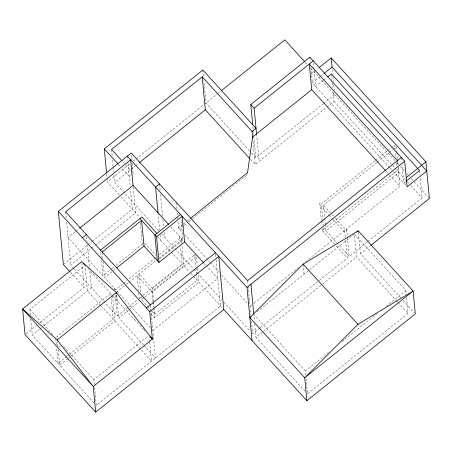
<?xml version="1.0" encoding="UTF-8"?>
<svg xmlns="http://www.w3.org/2000/svg" width="452" height="452" viewBox="0 0 452 452"><rect width="100%" height="100%" fill="white"/><g stroke="black" fill="none" stroke-linecap="round" stroke-linejoin="round"><path stroke-width="0.34" stroke-dasharray="2.26 1.69" d="M119.175 194.812L107.412 181.913L129.984 163.839M133.284 161.189L135.487 159.426M136.035 158.985L203.75 104.762M204.298 104.322L216.977 94.174M217.525 93.728L220.836 91.084M158.85 230.848L114.678 182.399L130.611 169.641M131.159 169.201L135.007 166.121M135.555 165.681L138.854 163.042M132.187 173.913L129.227 176.28L122.17 168.54M75.201 231.763L68.037 237.503L102.943 275.793L111.158 269.217M75.755 231.322L79.06 228.672M63.37 264.499L87.456 245.21M88.004 244.769L91.835 241.701M92.383 241.261L132.346 209.259L130.487 189.614M73.942 268.612L70.636 264.985L91.027 248.656M91.581 248.216L94.886 245.566M95.44 245.125L135.673 212.909L133.074 185.422M311.479 73.71L318.05 68.45M389.562 167.568L312.343 82.869L320.01 76.733M320.553 76.292L323.293 74.1M30.391 315.016L29.866 309.473L83.953 266.16M323.282 80.422L315.671 86.518L314.095 69.879M323.824 79.987L327.084 77.377M26.12 333.757L36.522 325.429M39.804 322.796L84.145 287.291L81.852 263.024M111.706 268.776L113.893 267.025M116.085 265.273L143.838 243.046M93.914 402.721L32.29 335.124L39.392 329.435M39.94 328.999L41.578 327.689M43.765 325.937L91.411 287.777L89.728 269.912M150.437 327.886L104.61 277.618L112.819 271.042M113.367 270.601L116.102 268.409M251.544 153.013L255.821 157.703L323.073 103.841M323.626 103.401L334.649 94.575M250.453 159.296L255.205 164.505L326.321 107.548M326.875 107.107L334.034 101.378L333.124 91.756M182.953 224.345L178.574 227.848L182.834 232.52M183.501 223.904L186.783 221.271M187.331 220.836L190.066 218.644M183.67 225.734L178.743 229.684L177.981 221.61M184.218 225.299L188.049 222.231M188.597 221.791L191.885 219.158M192.433 218.723L247.724 174.444L247.549 172.613M56.178 337.294L110.813 293.546L111.011 295.625M114.757 290.387L123.023 283.766M123.571 283.325L126.882 280.681M129.086 278.912L156.093 257.284M159.398 254.64L179.789 238.306L181.45 240.131L159.443 257.759M116.418 292.212L124.04 286.105M126.221 284.364L128.396 282.619M128.944 282.184L156.138 260.403M159.29 259.058L182.941 240.119L180.907 218.627M58.907 346.938L60.387 345.757M66.8 356.385L58.054 363.385L56.613 348.136M67.342 355.95L68.981 354.634M69.529 354.198L113.237 319.197L111.271 298.399M74.416 269.132L117.181 316.038L128.204 307.213M128.752 306.772L137.018 300.151M139.227 298.388L142.533 295.738M143.081 295.297L182.212 263.962L180.574 246.628M153.561 301.128L152.38 288.647L194.75 254.719L195.58 255.629M67.913 358.645L59.72 365.21L58.274 349.955M68.461 358.21L70.648 356.458M71.19 356.023L114.898 321.022L112.475 295.365M143.538 344.955L118.842 317.863L128.645 310.015M129.187 309.58L138.99 301.727M151.476 310.654L141.504 299.716L144.256 297.512M144.809 297.071L183.879 265.782L181.777 243.6M152.991 301.755L152.07 292.048L196.411 256.544L197.264 265.556M151.957 311.174L154.804 314.304L197.174 280.37L196.518 273.437M150.753 313.603L154.494 317.705L198.84 282.195L197.919 272.488M152.816 330.491L217.847 278.409L206.575 266.047M94.321 384.522L93.863 379.669L148.499 335.921M374.951 160.884L319.886 204.982L328.672 214.621M375.499 160.443L390.918 148.098M391.472 147.657L394.777 145.013L395.167 149.171M376.702 162.641L321.547 206.807L322.728 219.282M377.25 162.2L388.76 152.979M389.308 152.539L392.602 149.906M393.15 149.471L396.438 146.832L396.896 151.686M334.423 243.922L322.31 230.633L397.201 170.664L397.071 169.28M367.306 241.916L349.215 256.408L325.943 230.882L398.862 172.489L398.206 165.556M250.052 306.253L253.352 303.608M253.9 303.168L298.45 267.494M305.597 261.77L399.828 186.309L398.059 167.59M405.399 181.845L403.772 183.156L401.997 164.432M257.086 311.857L308.976 270.302M309.524 269.861L354.317 233.995L356.481 256.894L395.72 299.936M259.798 328.011L252.645 333.74L251.476 321.372M260.346 327.57L318.643 280.884M319.197 280.449L347.243 257.985L345.345 237.876M367.855 241.481L422.134 198.016L420.253 178.088M305.14 391.313L255.973 337.384L263.115 331.666M263.663 331.226L321.88 284.607M322.429 284.167L356.481 256.894M400.619 297.828L360.425 253.742L370.278 245.848M305.733 375.166L305.337 371.002L329.502 351.65M342.136 341.537L344.334 339.774M344.882 339.339L377.284 313.389M386.076 306.349L405.845 290.517L354.792 234.509M406.501 297.456L408.015 313.422L307.501 393.907L305.993 377.945M305.202 62.274L307.58 64.879M310.903 68.523L396.24 162.127M396.709 162.647L398.133 164.206M400.026 166.285L404.766 171.483M406.659 173.562L409.501 176.681M411.399 178.755L413.766 181.354M414.241 181.873L429.4 198.501M334.034 101.378L395.777 169.099M396.251 169.624L397.201 170.664M398.862 172.489L405.512 179.783M407.41 181.862L408.834 183.427M410.738 185.512L422.134 198.016M390.031 168.087L392.873 171.206M393.347 171.726L406.145 185.761M386.093 171.246L388.935 174.359M389.409 174.879L399.828 186.309M333.491 216.169L323.519 205.225L324.7 217.706M335.39 218.248L346.791 230.752L344.819 232.334L332.469 218.785M329.146 215.141L331.994 218.265M402.981 300.422L414.331 312.874M396.195 300.456L397.613 302.009M398.082 302.529L408.015 313.422M249.645 150.928L205.948 102.999L203.829 80.546M336.322 246.001L347.243 257.985M122.837 161.788L125.181 164.364M125.656 164.878L132.233 172.093M184.727 234.599L209.813 262.12M210.287 262.635L219.282 272.505M221.649 275.098L247.685 303.654M118.407 164.409L120.288 166.472M305.337 371.002L253.809 314.479L254.397 320.728M170.692 226.684L182.941 240.119M204.225 263.471L206.106 265.527M161.697 233.978L174.495 248.012M174.969 248.532L193.439 268.793M193.914 269.313L196.756 272.432M197.23 272.952L221.859 299.964M223.757 302.043L250.278 331.141M121.057 196.874L139.436 217.033M157.782 237.159L182.212 263.962M183.879 265.782L189.1 271.516M191.004 273.596L192.902 275.68M193.377 276.206L197.174 280.37M198.84 282.195L222.825 308.501M144.798 243.165L156.019 255.47M152.38 288.647L139.08 274.065L140.849 292.783M152.07 292.048L137.109 275.641L138.487 290.201M87.857 268.364L112.062 294.913M112.932 295.868L142.928 328.773M143.397 329.288L144.809 330.836M144.013 345.475L155.415 357.978L150.911 310.388M70.456 272.268L84.145 287.291M100.587 305.326L87.473 290.935L85.049 265.284M101.056 305.834L113.237 319.197M114.898 321.022L151.471 361.137L149.572 341.028M29.866 309.473L52.822 334.649M63.749 346.633L93.863 379.669M419.535 170.528L419.993 175.336M401.41 158.194L401.738 161.663M396.963 152.38L397.551 158.618M397.619 159.313L398.139 164.861M397.466 161.353L397.794 164.816M395.562 153.33L395.952 157.488M396.477 163.036L396.743 165.811M405.845 290.517L406.241 294.681M358.391 232.226L360.425 253.742M332.31 69.84L332.638 73.275M332.96 76.71L333.418 81.518M333.74 84.953L334.197 89.762M346.616 228.921L347.317 236.3M347.379 236.995L349.215 256.408M331.502 74.58L332.017 80.077M332.276 82.823L332.734 87.631M344.644 230.497L345.277 237.187M313.439 62.947L314.033 69.184M309.919 57.218L310.309 61.342M310.891 67.523L312.343 82.869M324.762 218.401L325.287 223.949M325.355 224.638L325.943 230.882M322.796 219.977L323.253 224.83M323.513 227.605L323.971 232.458M319.711 203.151L321.327 220.237M321.395 220.926L321.852 225.78M322.112 228.554L322.31 230.633M303.111 264.16L304.06 274.234M256.544 133.86L259.143 161.347M252.9 126.826L253.165 129.634M253.233 130.334L253.696 135.244M253.764 135.945L255.821 157.703M253.041 141.623L255.205 164.505M254.725 324.197L255.973 337.384M247.623 280.602L248.086 285.455M248.148 286.144L250.894 315.185M202.835 70.02L203.496 77.038M215.553 254.148L215.819 256.917M216.079 259.691L220.446 305.897L96.287 405.325L94.389 385.217M197.53 268.33L197.857 271.793M194.75 254.719L195.931 267.2M195.998 267.889L196.456 272.742M181.28 238.3L181.715 242.905M179.619 236.475L180.314 243.854M176.212 202.892L176.738 208.434M177.127 212.598L177.455 216.062M177.523 216.757L177.721 218.836M159.522 183.964L160.121 190.258M160.517 194.45L162.562 216.124M162.895 219.621L163.556 226.616M164.082 232.209L164.545 237.102M158.008 212.773L159.629 229.949M160.087 234.757L160.607 240.255M153.623 301.823L154.081 306.676M154.149 307.371L154.804 314.304M153.053 302.45L153.51 307.303M153.578 307.998L154.494 317.705M150.454 305.535L150.849 309.693M140.329 222.734L142.363 244.227M149.047 335.48L149.505 340.333M131.464 155.053L131.922 159.918M132.25 163.392L133.17 173.122M141.177 296.246L141.504 299.716M127.323 156.121L127.718 160.29M127.978 163.07L130.159 186.105M138.747 292.975L139.272 298.518M111.559 149.42L112.158 155.737M112.554 159.946L113.153 166.263M113.22 166.963L113.684 171.873M113.949 174.681L114.678 182.399M106.683 174.189L107.017 177.698M107.079 178.404L107.412 181.913M116.678 294.986L118.842 317.863M116.554 295.19L117.045 300.382M114.582 288.557L114.695 289.777M115.215 295.241L117.181 316.038M102.248 252.657L102.836 258.894M103.101 261.668L104.61 277.618M100.717 252.222L101.175 257.075M101.502 260.538L102.943 275.793M86.586 236.724L87.044 241.577M87.309 244.346L89.468 267.166M65.613 211.847L66.269 218.785M66.597 222.248L70.636 264.985M57.359 340.249L57.946 346.492M55.698 338.429L56.285 344.667M30.781 319.18L32.29 335.124"/><path stroke-width="0.68" d="M306.885 400.709L304.721 377.804L249.866 317.637L303.111 264.16L358.255 230.836L413.111 291.009L415.281 313.908L306.885 400.709L223.774 309.547L218.751 256.408L149.77 311.643L152.369 339.13L93.248 386.471L95.671 412.128L223.774 309.547M357.967 324.327L304.721 377.804L413.111 291.009L357.967 324.327L303.111 264.16M106.548 172.788L104.293 148.928L202.835 70.02L256.024 128.368L252.086 131.521L252.719 138.239M252.086 131.521L202.213 76.823L111.559 149.42L121.893 160.754M69.981 271.748L63.37 264.499L58.348 211.361L131.266 152.968L247.623 280.602L401.342 157.499M221.384 90.643L284.783 39.872L304.727 61.754M139.402 162.601L205.332 109.802L202.213 76.823M79.614 228.232L133.074 185.422L130.651 159.771L65.613 211.847L150.392 304.84M82.45 237.797L86.388 234.639M252.702 124.718L250.798 104.565L309.919 57.218L404.67 161.149L407.094 186.8L426.801 171.02L332.05 67.088L331.186 57.924L319.14 67.568M159.522 183.964L155.584 187.117L158.008 212.773M256.544 133.86L254.12 108.209L313.242 60.862M100.519 250.137L141.905 217L156.867 233.407M323.841 73.665L332.05 67.088M102.18 251.962L141.6 220.401L144.024 246.052L158.985 262.459L184.602 241.944L182.179 216.293L156.561 236.808L158.985 262.459M397.404 160.658L309.304 64.02L311.727 89.671L252.606 137.018L247.549 172.613L190.614 218.203M327.627 76.942L331.435 73.891L419.535 170.528L405.947 181.41M180.517 214.468L154.895 234.983L157.319 260.64M116.65 267.974L144.024 246.052M116.435 293.89L116.311 292.597L81.722 261.635L22.6 308.982L57.189 339.938L116.311 292.597L152.369 339.13L150.471 337.045M146.448 307.998L215.423 252.758M252.03 340.542L247.007 287.404L404.67 161.149M406.229 177.636L425.937 161.856L331.186 57.924M249.866 317.637L250.849 316.846M356.781 232.017L358.255 230.836M370.826 245.413L429.4 198.501L425.937 161.856M311.727 89.671L385.618 170.726M250.798 104.565L254.12 108.209M205.332 109.802L249.504 158.251M127.323 156.121L247.007 287.404M104.293 148.928L117.938 163.895M133.074 185.422L168.811 224.621M184.602 241.944L203.756 262.951M139.934 218.576L156.561 236.808M58.348 211.361L149.77 311.643M83.626 263.719L85.049 265.284M95.671 412.128L25.024 334.633L22.6 308.982L93.248 386.471L57.189 339.938M250.95 284.246L253.736 313.744"/></g></svg>
